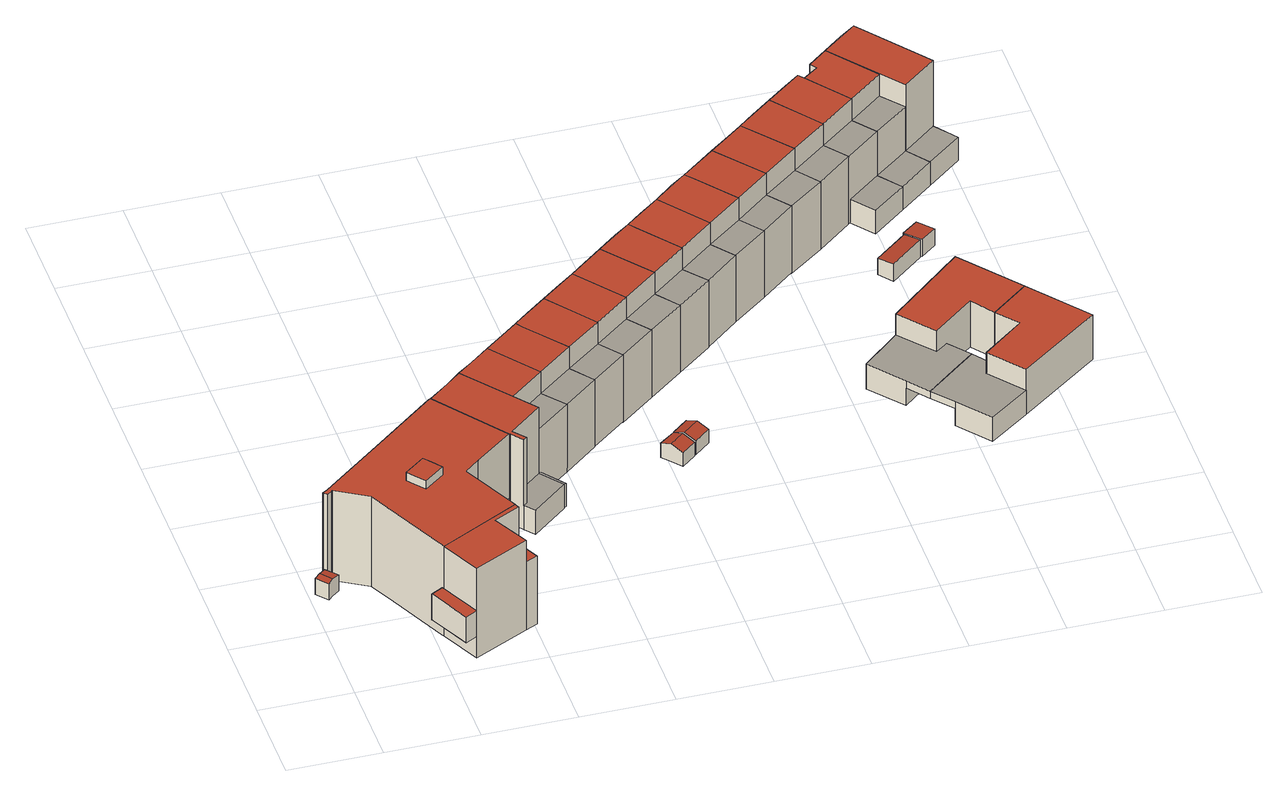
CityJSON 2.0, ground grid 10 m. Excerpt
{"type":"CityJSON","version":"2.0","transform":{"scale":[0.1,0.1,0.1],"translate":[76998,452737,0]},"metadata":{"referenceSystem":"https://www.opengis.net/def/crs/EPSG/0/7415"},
"CityObjects":{
"building1":{"type":"Building","attributes":{"Volume":5.86,"Dakoppervlakte":2.88,"Muuroppervlakte":13.72,"Vloeroppervlakte":2.87,"hoogte_Z_max_in_m_NAP":3.1,"GEB_DOEL":"onbekend","dateOfConstruction":"1994-01-01","measuredHeight":2.08},"geometry":[{"type":"Solid","lod":"2","boundaries":[[[[0,1,2,3,4,5]],[[6,7,8,9]],[[10,11,6,9]],[[7,4,3,8]],[[10,1,0,11]],[[5,6,11,0]],[[10,9,8,3,2,1]],[[7,6,5,4]]]],"semantics":{"surfaces":[{"type":"GroundSurface"},{"type":"RoofSurface"},{"type":"WallSurface"}],"values":[[0,1,1,2,2,2,2,2]]}}]},
"building2":{"type":"Building","attributes":{"Volume":449.73,"Dakoppervlakte":47.29,"Muuroppervlakte":333.75,"Vloeroppervlakte":39.96,"hoogte_Z_max_in_m_NAP":12.06,"GEB_DOEL":"woonfunctie","dateOfConstruction":"1994-01-01","measuredHeight":11.12},"geometry":[{"type":"Solid","lod":"2","boundaries":[[[[12,13,14,15,16,17,18,19]],[[20,21,22,23,24,25]],[[26,27,28,29,30,31,32]],[[33,34,35,36]],[[37,38,39,40,41,42]],[[28,27,41,22,15,14,36]],[[30,19,18,17,32,31]],[[14,13,33,36]],[[13,12,34,33]],[[28,36,35,29]],[[29,35,34,12,19,30]],[[42,21,20,37]],[[37,20,25,38]],[[40,39,38,25,24,23]],[[23,22,41,40]],[[26,42,41,27]],[[22,21,16,15]],[[17,16,21,42,26,32]]]],"semantics":{"surfaces":[{"type":"GroundSurface"},{"type":"OuterCeilingSurface"},{"type":"RoofSurface"},{"type":"WallSurface"}],"values":[[0,1,2,2,2,3,3,3,3,3,3,3,3,3,3,3,3,3]]}}]},
"building3":{"type":"Building","attributes":{"Volume":2303.39,"Dakoppervlakte":218.76,"Muuroppervlakte":733.39,"Vloeroppervlakte":176.18,"hoogte_Z_max_in_m_NAP":13.07,"GEB_DOEL":"woonfunctie","dateOfConstruction":"1994-01-01","measuredHeight":12.13},"geometry":[{"type":"Solid","lod":"2","boundaries":[[[[43,44,45,46,47,48,49,50,51,52,53,54,55,56,57,58,59,60,17,16,61,62,63,64,65]],[[66,67,68,69,70,71,72,73,74,75,76,77,78,79,80,81,82]],[[83,84,26,32,85,86,87,88,89,90,91,92,93,94,95,96,97],[98,99,100,101,102,103]],[[104,105,106,107,108,109]],[[77,87,86,78]],[[88,87,77,76,89]],[[76,75,90,89]],[[90,75,74,91]],[[46,45,92,91,74]],[[93,92,45,44]],[[44,43,94,93]],[[95,94,43,65]],[[96,95,65,64]],[[97,96,64,63]],[[16,17,32,26]],[[17,60,85,32]],[[60,59,78,86,85]],[[104,109,98,103]],[[104,103,102,101,106,105]],[[100,107,106,101]],[[100,99,98,109,108,107]],[[74,73,47,46]],[[72,48,47,73]],[[72,71,49,48]],[[71,70,50,49]],[[70,69,51,50]],[[69,68,52,51]],[[53,52,68,67]],[[67,66,54,53]],[[55,54,66,82]],[[81,56,55,82]],[[81,80,57,56]],[[80,79,58,57]],[[78,59,58,79]],[[16,26,84,83,97,63,62,61]]]],"semantics":{"surfaces":[{"type":"GroundSurface"},{"type":"OuterCeilingSurface"},{"type":"RoofSurface"},{"type":"WallSurface"}],"values":[[0,1,2,2,3,3,3,3,3,3,3,3,3,3,3,3,3,3,3,3,3,3,3,3,3,3,3,3,3,3,3,3,3,3,3]]}}]},
"building4":{"type":"Building","attributes":{"Volume":600.41,"Dakoppervlakte":55.76,"Muuroppervlakte":377.94,"Vloeroppervlakte":61.72,"hoogte_Z_max_in_m_NAP":12.06,"GEB_DOEL":"woonfunctie","dateOfConstruction":"1994-01-01","measuredHeight":11.12},"geometry":[{"type":"Solid","lod":"2","boundaries":[[[[110,111,112,113,114,115,116,117,118,119]],[[120,121,122,76,123,124,125]],[[126,127,128,129,130,131]],[[89,87,132,133,134,135,136,137,138,139]],[[140,141,142,143,144]],[[76,118,117,87,89,141]],[[117,116,132,87]],[[133,132,116,115,130]],[[124,144,143,125]],[[124,123,140,144]],[[76,141,140,123]],[[138,143,142,141,89,139]],[[131,130,115,114]],[[113,126,131,114]],[[126,113,112,127]],[[130,129,134,133]],[[134,129,128,135]],[[135,128,127,136]],[[121,120,111,110]],[[76,122,119,118]],[[121,110,119,122]],[[137,136,127,112,111,120,125,143,138]]]],"semantics":{"surfaces":[{"type":"GroundSurface"},{"type":"OuterCeilingSurface"},{"type":"OuterFloorSurface"},{"type":"RoofSurface"},{"type":"WallSurface"}],"values":[[0,1,2,3,3,4,4,4,4,4,4,4,4,4,4,4,4,4,4,4,4,4]]}}]},
"building5":{"type":"Building","attributes":{"Volume":486.5,"Dakoppervlakte":37.9,"Muuroppervlakte":328.28,"Vloeroppervlakte":44.98,"hoogte_Z_max_in_m_NAP":12.06,"GEB_DOEL":"woonfunctie","dateOfConstruction":"1994-01-01","measuredHeight":11.1},"geometry":[{"type":"Solid","lod":"2","boundaries":[[[[145,146,147,148,149,150,151,152,153,154,155]],[[156,157,158,159,120,125,124]],[[160,161,162,163]],[[164,127,126,165]],[[166,167,138,137,168,169]],[[170,171,144,143]],[[163,154,153,157,170,166,169]],[[170,157,156,171]],[[124,125,143,144]],[[138,167,166,170,143]],[[155,154,163,162]],[[149,148,127,161,160]],[[126,127,148,147]],[[165,126,147,146]],[[164,165,146,145]],[[127,164,145,155,162,161]],[[169,168,160,163]],[[158,157,153,152]],[[120,159,151,150]],[[158,152,151,159]],[[149,160,168,137,138,143,125,120,150]],[[156,124,144,171]]]],"semantics":{"surfaces":[{"type":"GroundSurface"},{"type":"OuterCeilingSurface"},{"type":"OuterFloorSurface"},{"type":"RoofSurface"},{"type":"WallSurface"}],"values":[[0,1,2,2,3,3,4,4,4,4,4,4,4,4,4,4,4,4,4,4,4,4]]}}]},
"building6":{"type":"Building","attributes":{"Volume":479.61,"Dakoppervlakte":37.86,"Muuroppervlakte":307.86,"Vloeroppervlakte":44.13,"hoogte_Z_max_in_m_NAP":12.06,"GEB_DOEL":"woonfunctie","dateOfConstruction":"1994-01-01","measuredHeight":11.02},"geometry":[{"type":"Solid","lod":"2","boundaries":[[[[155,154,153,172,173,174,175,176]],[[177,178,179,157,156,180,181]],[[162,182,183,163]],[[184,185,186,187,166,169]],[[188,171,170,189]],[[169,166,170,157,153,154,163]],[[177,181,189,186,185]],[[180,188,189,181]],[[171,188,180,156]],[[171,156,157,170]],[[166,187,186,189,170]],[[163,154,155,162]],[[162,155,176,182]],[[176,175,183,182]],[[184,169,163,183]],[[157,179,172,153]],[[173,172,179,178]],[[178,177,174,173]],[[184,183,175,174,177,185]]]],"semantics":{"surfaces":[{"type":"GroundSurface"},{"type":"OuterCeilingSurface"},{"type":"OuterFloorSurface"},{"type":"RoofSurface"},{"type":"WallSurface"}],"values":[[0,1,2,3,3,4,4,4,4,4,4,4,4,4,4,4,4,4,4]]}}]},
"building7":{"type":"Building","attributes":{"Volume":486.38,"Dakoppervlakte":38.37,"Muuroppervlakte":309.34,"Vloeroppervlakte":44.81,"hoogte_Z_max_in_m_NAP":12.06,"GEB_DOEL":"woonfunctie","dateOfConstruction":"1994-01-01","measuredHeight":11.01},"geometry":[{"type":"Solid","lod":"2","boundaries":[[[[190,191,192,193,194,195,196,197]],[[198,199,200,201,177,181,180]],[[202,203,183,182]],[[186,185,184,204,205,206]],[[207,208,188,189]],[[185,186,189,181,177]],[[203,197,196,199,207,205,204]],[[198,180,188,208]],[[188,180,181,189]],[[199,198,208,207]],[[186,206,205,207,189]],[[182,183,192,191]],[[190,202,182,191]],[[197,203,202,190]],[[184,183,203,204]],[[200,199,196,195]],[[177,201,194,193]],[[194,201,200,195]],[[193,192,183,184,185,177]]]],"semantics":{"surfaces":[{"type":"GroundSurface"},{"type":"OuterCeilingSurface"},{"type":"OuterFloorSurface"},{"type":"RoofSurface"},{"type":"WallSurface"}],"values":[[0,1,2,3,3,4,4,4,4,4,4,4,4,4,4,4,4,4,4]]}}]},
"building8":{"type":"Building","attributes":{"Volume":488.79,"Dakoppervlakte":38.48,"Muuroppervlakte":310.7,"Vloeroppervlakte":44.83,"hoogte_Z_max_in_m_NAP":12.06,"GEB_DOEL":"woonfunctie","dateOfConstruction":"1994-01-01","measuredHeight":11.05},"geometry":[{"type":"Solid","lod":"2","boundaries":[[[[209,210,211,212,213,214,215,216]],[[217,218,219,220,199,198,221]],[[222,223,203,202]],[[224,225,226,227,205,204]],[[228,229,208,207]],[[204,205,207,199,212,211,203]],[[221,198,208,229]],[[208,198,199,207]],[[217,221,229,228]],[[205,227,226,228,207]],[[202,203,211,210]],[[210,209,222,202]],[[222,209,216,223]],[[224,204,203,223]],[[219,218,215,214]],[[199,220,213,212]],[[219,214,213,220]],[[225,224,223,216,215,218,217,228,226]]]],"semantics":{"surfaces":[{"type":"GroundSurface"},{"type":"OuterCeilingSurface"},{"type":"OuterFloorSurface"},{"type":"RoofSurface"},{"type":"WallSurface"}],"values":[[0,1,2,3,3,4,4,4,4,4,4,4,4,4,4,4,4,4]]}}]},
"building9":{"type":"Building","attributes":{"Volume":10.39,"Dakoppervlakte":5.55,"Muuroppervlakte":17.33,"Vloeroppervlakte":5.26,"hoogte_Z_max_in_m_NAP":2.95,"GEB_DOEL":"onbekend","dateOfConstruction":"1994-01-01","measuredHeight":2.19},"geometry":[{"type":"Solid","lod":"2","boundaries":[[[[230,231,232,233,234,235]],[[236,237,238,239]],[[240,238,237,241]],[[233,236,239,234]],[[240,241,231,230]],[[240,230,235,238]],[[236,233,232,231,241,237]],[[235,234,239,238]]]],"semantics":{"surfaces":[{"type":"GroundSurface"},{"type":"RoofSurface"},{"type":"WallSurface"}],"values":[[0,1,1,2,2,2,2,2]]}}]},
"building10":{"type":"Building","attributes":{"Volume":10.81,"Dakoppervlakte":5.93,"Muuroppervlakte":17.38,"Vloeroppervlakte":5.62,"hoogte_Z_max_in_m_NAP":2.95,"GEB_DOEL":"onbekend","dateOfConstruction":"1994-01-01","measuredHeight":2.14},"geometry":[{"type":"Solid","lod":"2","boundaries":[[[[242,243,244,245,246,247]],[[248,249,250,251]],[[252,253,250,249]],[[245,253,252,246]],[[248,251,243,242]],[[248,242,247,249]],[[253,245,244,243,251,250]],[[247,246,252,249]]]],"semantics":{"surfaces":[{"type":"GroundSurface"},{"type":"RoofSurface"},{"type":"WallSurface"}],"values":[[0,1,1,2,2,2,2,2]]}}]},
"building11":{"type":"Building","attributes":{"Volume":480.91,"Dakoppervlakte":37.82,"Muuroppervlakte":308.84,"Vloeroppervlakte":44.17,"hoogte_Z_max_in_m_NAP":12.06,"GEB_DOEL":"woonfunctie","dateOfConstruction":"1994-01-01","measuredHeight":11.04},"geometry":[{"type":"Solid","lod":"2","boundaries":[[[[254,255,209,216,215,256,257,258]],[[218,217,221,259,260,261,262]],[[263,264,223,222]],[[226,225,224,265,266,267]],[[268,269,229,228]],[[264,254,258,260,268,266,265]],[[229,221,217,228]],[[260,259,269,268]],[[226,267,266,268,228]],[[223,216,209,222]],[[263,222,209,255]],[[263,255,254,264]],[[265,224,223,264]],[[218,262,256,215]],[[257,256,262,261]],[[261,260,258,257]],[[216,223,224,225,226,228,217,218,215]],[[221,229,269,259]]]],"semantics":{"surfaces":[{"type":"GroundSurface"},{"type":"OuterCeilingSurface"},{"type":"OuterFloorSurface"},{"type":"RoofSurface"},{"type":"WallSurface"}],"values":[[0,1,2,3,3,4,4,4,4,4,4,4,4,4,4,4,4,4]]}}]},
"building12":{"type":"Building","attributes":{"Volume":481.7,"Dakoppervlakte":37.99,"Muuroppervlakte":308.95,"Vloeroppervlakte":44.2,"hoogte_Z_max_in_m_NAP":12.06,"GEB_DOEL":"woonfunctie","dateOfConstruction":"1994-01-01","measuredHeight":11.04},"geometry":[{"type":"Solid","lod":"2","boundaries":[[[[270,271,255,254,258,272,273,274]],[[275,276,277,278,260,259,279]],[[280,281,264,263]],[[282,283,284,266,265,285]],[[269,268,286,287]],[[265,266,268,260,258,254,264]],[[276,275,286,283,282]],[[279,259,269,287]],[[269,259,260,268]],[[275,279,287,286]],[[266,284,283,286,268]],[[254,255,263,264]],[[263,255,271,280]],[[280,271,270,281]],[[285,265,264,281]],[[260,278,272,258]],[[273,272,278,277]],[[273,277,276,274]],[[285,281,270,274,276,282]]]],"semantics":{"surfaces":[{"type":"GroundSurface"},{"type":"OuterCeilingSurface"},{"type":"OuterFloorSurface"},{"type":"RoofSurface"},{"type":"WallSurface"}],"values":[[0,1,2,3,3,4,4,4,4,4,4,4,4,4,4,4,4,4,4]]}}]},
"building13":{"type":"Building","attributes":{"Volume":480.38,"Dakoppervlakte":37.99,"Muuroppervlakte":308.02,"Vloeroppervlakte":44.26,"hoogte_Z_max_in_m_NAP":12.06,"GEB_DOEL":"woonfunctie","dateOfConstruction":"1994-01-01","measuredHeight":11},"geometry":[{"type":"Solid","lod":"2","boundaries":[[[[288,289,290,291,292,293,294,295]],[[296,297,298,299,276,275,279]],[[300,281,280,301]],[[302,303,283,282,285,304]],[[287,286,305,306]],[[283,286,275,276,282]],[[300,295,294,297,305,302,304]],[[305,297,296,306]],[[296,279,287,306]],[[279,275,286,287]],[[283,303,302,305,286]],[[290,289,280,281]],[[280,289,288,301]],[[301,288,295,300]],[[304,285,281,300]],[[298,297,294,293]],[[276,299,292,291]],[[292,299,298,293]],[[291,290,281,285,282,276]]]],"semantics":{"surfaces":[{"type":"GroundSurface"},{"type":"OuterCeilingSurface"},{"type":"OuterFloorSurface"},{"type":"RoofSurface"},{"type":"WallSurface"}],"values":[[0,1,2,3,3,4,4,4,4,4,4,4,4,4,4,4,4,4,4]]}}]},
"building14":{"type":"Building","attributes":{"Volume":479.02,"Dakoppervlakte":37.9,"Muuroppervlakte":307.66,"Vloeroppervlakte":44.11,"hoogte_Z_max_in_m_NAP":12.06,"GEB_DOEL":"woonfunctie","dateOfConstruction":"1994-01-01","measuredHeight":11},"geometry":[{"type":"Solid","lod":"2","boundaries":[[[[288,295,294,307,308,309,310,311]],[[312,313,314,315,297,296,316]],[[301,317,318,300]],[[319,320,302,304,321,322]],[[305,323,324,306]],[[304,302,305,297,294,295,300]],[[313,312,323,319,322]],[[297,305,306,296]],[[323,312,316,324]],[[306,324,316,296]],[[302,320,319,323,305]],[[300,295,288,301]],[[301,288,311,317]],[[310,318,317,311]],[[321,304,300,318]],[[308,314,313,309]],[[297,315,307,294]],[[314,308,307,315]],[[321,318,310,309,313,322]]]],"semantics":{"surfaces":[{"type":"GroundSurface"},{"type":"OuterCeilingSurface"},{"type":"OuterFloorSurface"},{"type":"RoofSurface"},{"type":"WallSurface"}],"values":[[0,1,2,3,3,4,4,4,4,4,4,4,4,4,4,4,4,4,4]]}}]},
"building15":{"type":"Building","attributes":{"Volume":476.97,"Dakoppervlakte":37.67,"Muuroppervlakte":307.59,"Vloeroppervlakte":43.91,"hoogte_Z_max_in_m_NAP":12.06,"GEB_DOEL":"woonfunctie","dateOfConstruction":"1994-01-01","measuredHeight":11.01},"geometry":[{"type":"Solid","lod":"2","boundaries":[[[[325,326,327,328,311,310,309,329]],[[313,312,316,330,331,332,333]],[[317,334,335,318]],[[336,337,338,319,322,321]],[[339,340,324,323]],[[319,323,312,313,322]],[[335,327,326,331,339,337,336]],[[330,340,339,331]],[[316,324,340,330]],[[316,312,323,324]],[[319,338,337,339,323]],[[317,318,310,311]],[[334,317,311,328]],[[327,335,334,328]],[[336,321,318,335]],[[332,331,326,325]],[[313,333,329,309]],[[332,325,329,333]],[[321,322,313,309,310,318]]]],"semantics":{"surfaces":[{"type":"GroundSurface"},{"type":"OuterCeilingSurface"},{"type":"OuterFloorSurface"},{"type":"RoofSurface"},{"type":"WallSurface"}],"values":[[0,1,2,3,3,4,4,4,4,4,4,4,4,4,4,4,4,4,4]]}}]},
"building16":{"type":"Building","attributes":{"Volume":482.12,"Dakoppervlakte":38.1,"Muuroppervlakte":308.93,"Vloeroppervlakte":44.3,"hoogte_Z_max_in_m_NAP":12.06,"GEB_DOEL":"woonfunctie","dateOfConstruction":"1994-01-01","measuredHeight":11.03},"geometry":[{"type":"Solid","lod":"2","boundaries":[[[[341,342,343,344,345,346,347,348]],[[349,350,351,352,331,330,353]],[[334,354,355,335]],[[336,356,357,358,359,337]],[[360,340,339,361,362]],[[336,337,339,331,343,342,335]],[[350,349,362,358,357]],[[358,362,361,339,337,359]],[[362,349,353,360]],[[353,330,340,360]],[[330,331,339,340]],[[342,341,334,335]],[[354,334,341,348]],[[355,354,348,347]],[[355,356,336,335]],[[345,344,352,351]],[[351,350,346,345]],[[343,331,352,344]],[[347,346,350,357,356,355]]]],"semantics":{"surfaces":[{"type":"GroundSurface"},{"type":"OuterCeilingSurface"},{"type":"OuterFloorSurface"},{"type":"RoofSurface"},{"type":"WallSurface"}],"values":[[0,1,2,3,3,4,4,4,4,4,4,4,4,4,4,4,4,4,4]]}}]},
"building17":{"type":"Building","attributes":{"Volume":497.22,"Dakoppervlakte":39.24,"Muuroppervlakte":313.18,"Vloeroppervlakte":45.44,"hoogte_Z_max_in_m_NAP":12.06,"GEB_DOEL":"woonfunctie","dateOfConstruction":"1994-01-01","measuredHeight":11.08},"geometry":[{"type":"Solid","lod":"2","boundaries":[[[[363,364,365,348,347,346,366,367]],[[368,369,350,349,353,370,371]],[[354,372,373,355]],[[358,357,356,374,375,376]],[[377,378,360,362]],[[358,362,349,350,357]],[[375,374,373,364,363,371,377]],[[377,371,370,378]],[[370,353,360,378]],[[353,349,362,360]],[[358,376,375,377,362]],[[348,354,355,347]],[[365,372,354,348]],[[364,373,372,365]],[[374,356,355,373]],[[368,371,363,367]],[[350,369,366,346]],[[366,369,368,367]],[[346,347,355,356,357,350]]]],"semantics":{"surfaces":[{"type":"GroundSurface"},{"type":"OuterCeilingSurface"},{"type":"OuterFloorSurface"},{"type":"RoofSurface"},{"type":"WallSurface"}],"values":[[0,1,2,3,3,4,4,4,4,4,4,4,4,4,4,4,4,4,4]]}}]},
"building18":{"type":"Building","attributes":{"Volume":521.42,"Dakoppervlakte":69.63,"Muuroppervlakte":269.39,"Vloeroppervlakte":117.79,"hoogte_Z_max_in_m_NAP":6.44,"GEB_DOEL":"woonfunctie","dateOfConstruction":"1994-01-01","measuredHeight":5.76},"geometry":[{"type":"Solid","lod":"2","boundaries":[[[[379,380,381,382,383,384,385,386,387,388,389]],[[390,391,392,393]],[[394,395,396,397,398,399,400,401]],[[402,403,404,405,406,407]],[[389,404,403,379]],[[389,388,394,405,404]],[[380,402,407,381]],[[396,395,387,386,391]],[[396,391,390,397]],[[384,383,399,398,397,390,393]],[[399,383,382,400]],[[395,394,388,387]],[[405,394,401,406]],[[406,401,400,382,381,407]],[[392,385,384,393]],[[386,385,392,391]],[[403,402,380,379]]]],"semantics":{"surfaces":[{"type":"GroundSurface"},{"type":"OuterCeilingSurface"},{"type":"OuterFloorSurface"},{"type":"RoofSurface"},{"type":"WallSurface"}],"values":[[0,1,2,3,4,4,4,4,4,4,4,4,4,4,4,4,4]]}}]},
"building19":{"type":"Building","attributes":{"Volume":504.31,"Dakoppervlakte":68.62,"Muuroppervlakte":264.16,"Vloeroppervlakte":115.45,"hoogte_Z_max_in_m_NAP":6.44,"GEB_DOEL":"woonfunctie","dateOfConstruction":"1994-01-01","measuredHeight":5.69},"geometry":[{"type":"Solid","lod":"2","boundaries":[[[[408,409,410,411,412,413,414,415,416,417,418]],[[419,390,393,420]],[[421,422,399,398,397,423,424,425]],[[402,426,427,428,429,403]],[[429,410,409,403]],[[408,402,403,409]],[[408,418,426,402]],[[425,424,412,411]],[[416,399,422,417]],[[390,397,398,399,416,415,393]],[[397,390,419,423]],[[419,413,412,424,423]],[[427,426,418,417,422,421]],[[428,427,421,425]],[[419,420,414,413]],[[420,393,415,414]],[[411,410,429,428,425]]]],"semantics":{"surfaces":[{"type":"GroundSurface"},{"type":"OuterCeilingSurface"},{"type":"OuterFloorSurface"},{"type":"RoofSurface"},{"type":"WallSurface"}],"values":[[0,1,2,3,4,4,4,4,4,4,4,4,4,4,4,4,4]]}}]},
"building20":{"type":"Building","attributes":{"Volume":17.95,"Dakoppervlakte":8.68,"Muuroppervlakte":26.94,"Vloeroppervlakte":8.65,"hoogte_Z_max_in_m_NAP":2.97,"GEB_DOEL":"onbekend","dateOfConstruction":"1994-01-01","measuredHeight":2.15},"geometry":[{"type":"Solid","lod":"2","boundaries":[[[[430,431,432,433]],[[434,435,436,437]],[[433,432,437,436]],[[431,434,437,432]],[[430,435,434,431]],[[436,435,430,433]]]],"semantics":{"surfaces":[{"type":"GroundSurface"},{"type":"RoofSurface"},{"type":"WallSurface"}],"values":[[0,1,2,2,2,2]]}}]},
"building21":{"type":"Building","attributes":{"Volume":525.09,"Dakoppervlakte":38.3,"Muuroppervlakte":326.81,"Vloeroppervlakte":58.7,"hoogte_Z_max_in_m_NAP":12.06,"GEB_DOEL":"woonfunctie","dateOfConstruction":"1994-01-01","measuredHeight":11.03},"geometry":[{"type":"Solid","lod":"2","boundaries":[[[[438,439,440,365,364,363,441,442,443,444,445]],[[446,447,448,371,370,449,450]],[[451,452,373,372,453]],[[454,455,456,457]],[[458,459,460,461,375,374]],[[462,463,378,377]],[[459,458,452,444,443,446,450,462,460]],[[374,375,377,371,363,364,373]],[[449,370,378,463]],[[377,378,370,371]],[[375,461,460,462,377]],[[372,373,364,365]],[[452,451,454,445,444]],[[440,439,456,455]],[[457,456,439,438]],[[445,454,457,438]],[[372,365,440,455,454,451,453]],[[458,374,373,452]],[[447,446,443,442]],[[371,448,441,363]],[[447,442,441,448]],[[462,450,449,463]]]],"semantics":{"surfaces":[{"type":"GroundSurface"},{"type":"OuterCeilingSurface"},{"type":"OuterFloorSurface"},{"type":"RoofSurface"},{"type":"WallSurface"}],"values":[[0,1,2,2,3,3,4,4,4,4,4,4,4,4,4,4,4,4,4,4,4,4]]}}]},
"building22":{"type":"Building","attributes":{"Volume":9.87,"Dakoppervlakte":4.77,"Muuroppervlakte":18.08,"Vloeroppervlakte":4.76,"hoogte_Z_max_in_m_NAP":2.93,"GEB_DOEL":"onbekend","dateOfConstruction":"1994-01-01","measuredHeight":2.14},"geometry":[{"type":"Solid","lod":"2","boundaries":[[[[464,465,466,467]],[[468,469,470,471]],[[467,469,468,464]],[[469,467,466,470]],[[465,471,470,466]],[[465,464,468,471]]]],"semantics":{"surfaces":[{"type":"GroundSurface"},{"type":"RoofSurface"},{"type":"WallSurface"}],"values":[[0,1,2,2,2,2]]}}]},
"building23":{"type":"Building","attributes":{"Volume":488.26,"Dakoppervlakte":29.29,"Muuroppervlakte":318.47,"Vloeroppervlakte":58.48,"hoogte_Z_max_in_m_NAP":12.06,"GEB_DOEL":"woonfunctie","dateOfConstruction":"1994-01-01","measuredHeight":11.05},"geometry":[{"type":"Solid","lod":"2","boundaries":[[[[472,473,474,438,445,444,443,475,476,477]],[[478,479,452,451]],[[480,454,457,481]],[[482,483,484,485,459,458]],[[458,459,443,444,452]],[[482,479,472,477,483]],[[477,476,484,483]],[[485,484,476,475]],[[473,472,479,478,480]],[[451,452,444,445,454]],[[445,438,457,454]],[[438,474,481,457]],[[473,480,481,474]],[[478,451,454,480]],[[458,452,479,482]],[[459,485,475,443]]]],"semantics":{"surfaces":[{"type":"GroundSurface"},{"type":"OuterFloorSurface"},{"type":"RoofSurface"},{"type":"WallSurface"}],"values":[[0,1,1,2,3,3,3,3,3,3,3,3,3,3,3,3]]}}]},
"building24":{"type":"Building","attributes":{"Volume":566.42,"Dakoppervlakte":53.23,"Muuroppervlakte":343.69,"Vloeroppervlakte":59.03,"hoogte_Z_max_in_m_NAP":12.06,"GEB_DOEL":"woonfunctie","dateOfConstruction":"1994-01-01","measuredHeight":11.05},"geometry":[{"type":"Solid","lod":"2","boundaries":[[[[474,473,477,486,487,488,489,490]],[[491,492,493,494,495,496,497]],[[481,498,499,480]],[[500,501,502,503,483,504]],[[505,506,507,508]],[[493,477,473,480,504,483,508]],[[505,496,495,506]],[[495,494,507,506]],[[494,493,508,507]],[[483,503,502,505,508]],[[480,473,474,481]],[[490,498,481,474]],[[498,490,489,499]],[[499,500,504,480]],[[491,497,488,487]],[[493,492,486,477]],[[491,487,486,492]],[[501,500,499,489,488,497,496,505,502]]]],"semantics":{"surfaces":[{"type":"GroundSurface"},{"type":"OuterCeilingSurface"},{"type":"OuterFloorSurface"},{"type":"RoofSurface"},{"type":"WallSurface"}],"values":[[0,1,2,3,3,4,4,4,4,4,4,4,4,4,4,4,4,4]]}}]}
},
"vertices":[
[19,168,10],[30,156,10],[22,150,10],[17,145,10],[6,157,10],[12,162,10],[12,162,31],[6,157,30],[17,145,30],[22,150,31],[30,156,30],[19,168,30],
[182,91,9],[202,51,9],[189,45,9],[130,16,9],[109,59,9],[195,103,9],[195,102,9],[197,98,9],[108,61,36],[109,59,36],[130,16,36],[117,9,36],[96,53,36],[95,54,36],[109,59,121],[130,16,121],[189,45,121],[169,84,121],[197,98,121],[195,102,121],[195,103,121],[202,51,94],[182,91,94],[169,84,94],[189,45,94],[108,61,68],[95,54,68],[96,53,68],[117,9,68],[130,16,68],[109,59,68],
[23,170,9],[19,174,9],[25,178,9],[90,230,9],[90,229,9],[96,234,9],[104,240,9],[112,244,9],[120,247,9],[128,249,9],[136,250,9],[146,250,9],[150,241,9],[152,241,9],[175,194,9],[173,194,9],[180,180,9],[164,167,9],[108,61,9],[73,134,9],[63,155,9],[29,175,9],[27,173,9],[146,250,41],[136,250,41],[128,249,41],[120,247,41],[112,244,41],[104,240,41],[96,234,41],[90,229,41],[90,230,41],[161,287,41],[163,288,41],[221,212,41],[180,180,41],[173,194,41],[175,194,41],[152,241,41],[150,241,41],[73,134,121],[108,61,121],[164,167,121],[180,180,121],[221,212,121],[202,236,121],[163,288,121],[161,287,121],[90,230,121],[25,178,121],[19,174,121],[23,170,121],[27,173,121],[29,175,121],[63,155,121],[118,151,121],[109,162,121],[103,170,121],[125,187,121],[131,180,121],[140,168,121],[140,168,131],[131,180,131],[125,187,131],[103,170,131],[109,162,131],[118,151,131],
[190,299,9],[207,312,9],[261,244,9],[280,220,9],[241,188,9],[232,199,9],[222,212,9],[221,212,9],[163,288,9],[185,305,9],[207,312,41],[190,299,41],[185,305,41],[154,299,41],[193,330,41],[201,319,41],[280,220,39],[261,244,39],[225,215,39],[236,202,39],[232,199,39],[241,188,39],[222,212,121],[232,199,121],[236,202,121],[225,215,121],[261,244,121],[207,312,121],[201,319,121],[185,305,121],[154,299,68],[163,288,68],[185,305,68],[201,319,68],[193,330,68],
[263,246,10],[282,221,10],[280,220,10],[261,244,10],[242,268,10],[207,312,10],[223,325,10],[218,332,10],[239,349,10],[279,298,10],[299,274,10],[230,360,41],[239,349,41],[218,332,41],[223,325,41],[242,268,94],[261,244,94],[299,274,94],[279,298,94],[263,246,39],[282,221,39],[239,349,121],[218,332,121],[242,268,121],[279,298,121],[239,349,68],[230,360,68],
[260,365,10],[265,358,10],[282,372,10],[317,328,10],[336,304,10],[282,372,41],[265,358,41],[260,365,41],[268,389,41],[277,379,41],[336,304,94],[317,328,94],[317,328,121],[282,372,121],[277,379,121],[260,365,121],[268,389,68],[277,379,68],
[374,334,11],[336,304,11],[317,328,11],[282,372,11],[299,385,11],[293,392,11],[315,409,11],[355,358,11],[306,420,41],[315,409,41],[293,392,41],[299,385,41],[374,334,94],[355,358,94],[355,358,121],[315,409,121],[293,392,121],[315,409,68],[306,420,68],
[412,364,10],[374,334,10],[355,358,10],[315,409,10],[336,426,10],[342,419,10],[358,432,10],[393,388,10],[353,439,41],[358,432,41],[342,419,41],[336,426,41],[344,450,41],[412,364,94],[393,388,94],[393,388,121],[358,432,121],[353,439,121],[336,426,121],[353,439,68],[344,450,68],
[427,265,8],[411,252,8],[402,263,8],[394,272,8],[411,285,8],[418,276,8],[394,272,26],[402,263,30],[418,276,30],[411,285,26],[427,265,25],[411,252,25],
[446,281,8],[429,267,8],[420,277,8],[412,287,8],[429,301,8],[437,291,8],[446,281,25],[437,291,30],[420,277,30],[429,267,25],[429,301,25],[412,287,25],
[431,418,10],[450,394,10],[375,446,10],[369,452,10],[390,469,10],[382,480,41],[390,469,41],[369,452,41],[375,446,41],[450,394,94],[431,418,94],[431,418,121],[390,469,121],[369,452,121],[390,469,68],[382,480,68],
[468,448,10],[488,424,10],[411,486,10],[417,479,10],[433,492,10],[428,499,41],[433,492,41],[417,479,41],[411,486,41],[419,510,41],[488,424,94],[468,448,94],[433,492,121],[428,499,121],[411,486,121],[468,448,121],[428,499,68],[419,510,68],
[525,454,11],[488,424,11],[468,448,11],[433,492,11],[450,505,11],[444,512,11],[466,529,11],[506,478,11],[457,540,41],[466,529,41],[444,512,41],[450,505,41],[506,478,94],[525,454,94],[466,529,121],[444,512,121],[506,478,121],[466,529,68],[457,540,68],
[486,546,11],[492,539,11],[509,552,11],[544,508,11],[563,484,11],[503,559,41],[509,552,41],[492,539,41],[486,546,41],[494,570,41],[563,484,94],[544,508,94],[503,559,121],[486,546,121],[544,508,121],[509,552,121],[503,559,68],[494,570,68],
[520,572,11],[540,588,11],[581,538,11],[600,514,11],[525,565,11],[532,600,41],[540,588,41],[520,572,41],[525,565,41],[600,514,94],[581,538,94],[581,538,121],[540,588,121],[520,572,121],[540,588,68],[532,600,68],
[600,514,10],[581,538,10],[540,588,10],[562,605,10],[567,598,10],[583,612,10],[619,568,10],[638,543,10],[578,618,41],[583,612,41],[567,598,41],[562,605,41],[569,630,41],[638,543,94],[619,568,94],[619,568,121],[583,612,121],[578,618,121],[562,605,121],[569,630,68],[562,605,68],[578,618,68],
[617,649,10],[657,598,10],[676,574,10],[600,625,10],[595,632,10],[595,632,41],[600,625,41],[608,661,41],[617,649,41],[676,574,94],[657,598,94],[657,598,121],[617,649,121],[595,632,121],[617,649,68],[608,661,68],
[794,364,7],[754,332,7],[736,356,7],[704,330,7],[723,307,7],[698,287,7],[680,310,7],[649,284,7],[619,321,7],[660,357,7],[742,428,7],[667,261,29],[649,284,29],[680,310,29],[698,287,29],[660,357,38],[619,321,38],[649,284,38],[667,261,38],[698,287,38],[723,307,38],[704,330,38],[691,320,38],[754,332,64],[794,364,64],[742,428,64],[660,357,64],[691,320,64],[736,356,64],
[754,332,8],[794,364,8],[845,301,8],[758,236,8],[714,204,8],[686,239,8],[717,264,8],[698,287,8],[723,307,8],[741,283,8],[773,309,8],[686,239,29],[717,264,29],[728,273,38],[741,283,38],[686,239,38],[714,204,38],[758,236,38],[773,309,64],[728,273,64],[758,236,64],[845,301,64],
[693,476,8],[681,491,8],[717,520,8],[729,505,8],[681,491,28],[693,476,30],[729,505,30],[717,520,28],
[733,580,10],[697,551,10],[678,575,10],[638,666,10],[643,659,10],[660,673,10],[695,628,10],[714,604,10],[660,673,41],[643,659,41],[638,666,41],[646,691,41],[655,679,41],[714,604,94],[695,628,94],[678,575,94],[714,604,39],[678,575,39],[697,551,39],[733,580,39],[695,628,121],[660,673,121],[655,679,121],[638,666,121],[655,679,68],[646,691,68],
[734,536,8],[748,519,8],[731,506,8],[717,523,8],[734,536,28],[717,523,28],[731,506,29],[748,519,29],
[732,658,10],[752,634,10],[770,610,10],[676,685,10],[671,692,10],[692,709,10],[752,634,94],[732,658,94],[752,634,39],[770,610,39],[732,658,121],[692,709,121],[671,692,121],[676,685,121],
[713,726,10],[718,719,10],[735,732,10],[789,664,10],[808,640,10],[718,719,41],[713,726,41],[692,709,41],[683,720,41],[721,750,41],[730,739,41],[735,732,41],[808,640,39],[789,664,39],[789,664,121],[735,732,121],[730,739,121],[713,726,121],[752,634,121],[730,739,68],[721,750,68],[683,720,68],[692,709,68]
]}
